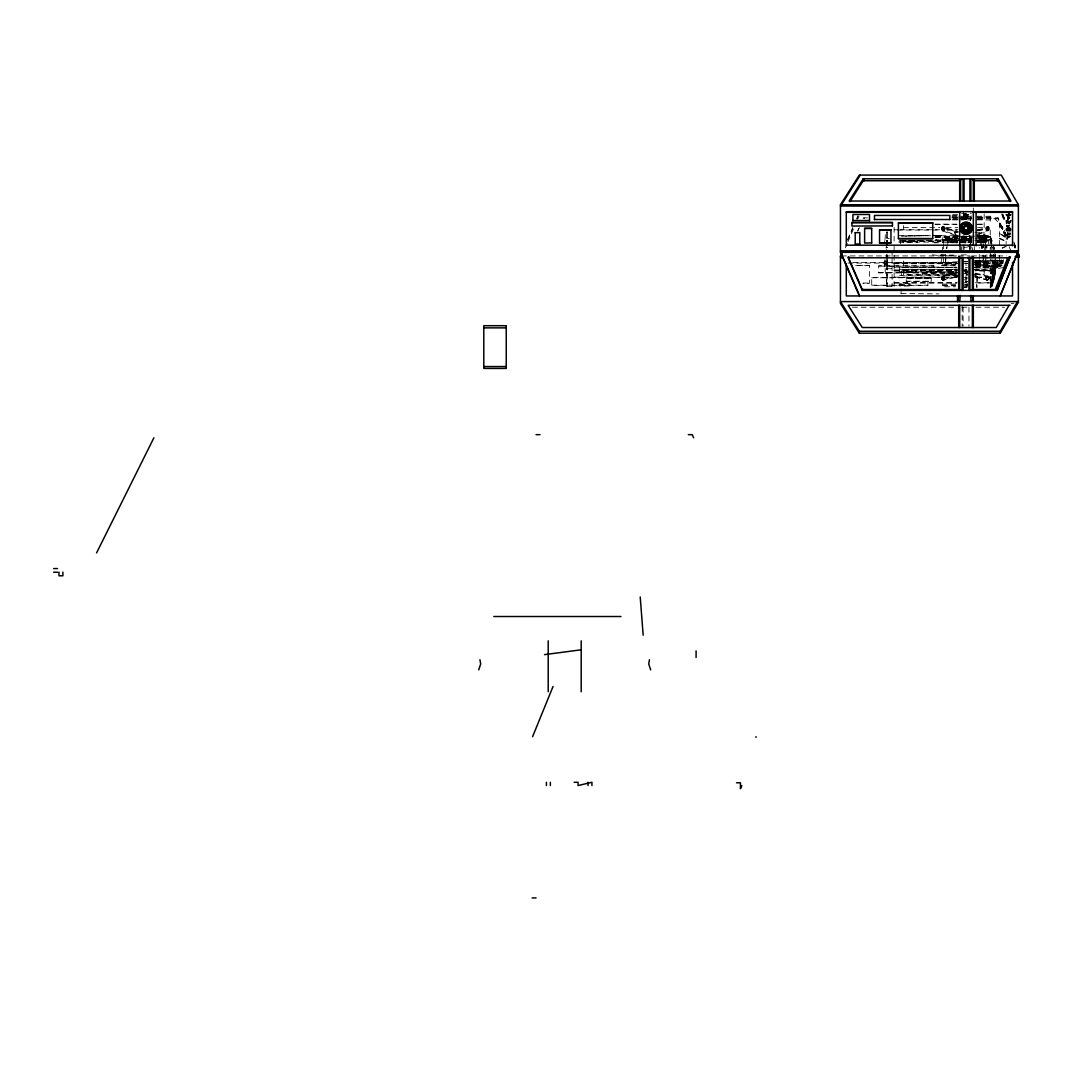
<?xml version="1.0" encoding="UTF-8"?>
<svg xmlns="http://www.w3.org/2000/svg" width="1073" height="1073" viewBox="0 0 1073 1073"><rect width="100%" height="100%" fill="white"/><g stroke="black" fill="none" stroke-linecap="round" stroke-linejoin="round"><path stroke-width="0.75" stroke-dasharray="5 3.75" d="M884.997 259.706L885.198 271.308L887.398 286.625L887.398 252.155M946.641 247.487L946.574 248.225L946.99 247.487M884.997 239.695L885.547 231.983M986.127 278.631C986.758 272.864 991.868 280.536 987.321 280.563C983.257 278.175 989.547 272.837 989.212 278.631M986.731 279.342C986.758 273.695 990.808 282.065 986.61 279.208M986.57 278.631L986.865 276.78M975.491 273.695L988.729 277.21L987.992 279.168L986.57 277.786M989.212 277.786L988.488 279.53L986.932 279.53M995.57 270.342L994.523 277.075L993.397 277.075L990.808 287.162L994.523 276.391L993.397 276.391L990.58 286.947M995.57 270.356L995.328 272.609A67.451 65.292 0 0 1 991.962 285.74M944.227 279.812C942.738 282.333 940.27 278.095 942.416 276.78M941.625 278.631C940.672 275.278 945.621 275.037 944.723 278.497M942.107 278.993L942.242 277.075A1.475 1.073 76.5 0 0 942.107 278.269L942.201 279.342M944.133 277.075L943.422 279.168L942.067 277.786M944.267 277.786L944.106 279.342M944.723 277.786L943.422 279.999L942.04 279.208M946.721 248.856L947.338 243.973M947.539 242.35L947.955 239.105L943.408 239.105L943.408 243.048M945.474 262.536L946.091 257.668M886.03 248.158L886.647 244.336M990.808 287.564L993.397 274.514L994.523 274.514L990.231 284.989L993.397 274.514M970.448 220.528L971.092 217.457M990.58 287.041L993.397 276.338L994.523 276.338L990.808 287.323M990.231 287.175L993.397 275.627L994.523 275.627L995.57 269.631L995.328 271.697A67.881 58.961 0 0 1 990.231 287.309L990.231 259.21M970.18 220.394L971.239 215.821M991.962 286.169L994.523 277.303L993.397 277.303M942.121 278.256L943.489 277.25L944.267 278.631M993.397 274.822L994.523 272.059L993.397 272.059L990.231 280.174L993.397 274.822L991.962 274.822L991.962 265.889L993.397 265.313L993.397 272.059M847.616 239.427L852.82 227.422M856.723 218.423L858.024 215.418M847.616 240.298L852.82 228.294M856.723 219.294L858.024 216.29M845.323 247.796L847.281 243.289M847.925 241.801L853.786 228.294M857.689 219.294L858.99 216.29M857.461 231.218L858.749 228.254M858.105 230.601L859.379 227.637M961.569 238.836L962.387 239.051L961.569 239.413M961.569 240.473L962.414 239.131M993.397 268.934L990.231 274.071L994.523 268.934L993.397 268.813L991.962 270.517L990.231 273.816L994.523 268.813M1002.262 260.94L999.486 264.562L999.486 253.832M970.394 240.526L968.289 242.552L968.289 238.447L970.394 236.422L970.394 240.526A5.741 5.553 0 0 0 970.971 239.185M999.486 263.757L1002.262 260.27M999.486 263.918L1002.262 260.417M979.273 241.13L983.123 241.17L986.852 236.704L983.123 242.35L979.273 242.35M999.486 261.839L1001.377 259.72M942.107 277.21L943.207 276.365L944.294 277.21M944.227 279.208L942.362 279.53M999.486 264.28L990.231 270.892L975.317 270.892M979.273 262.845L983.27 259.854M991.962 265.889L990.231 266.976L994.523 265.313M962.266 240.339L961.569 239.896M986.852 276.888L988.032 276.686M942.443 276.888L956.901 273.32M995.57 268.451L997.796 267.378L997.796 260.766L975.826 260.766M1002.262 248.373L1006.125 246.28L1006.125 248.239M977.53 230.266L983.753 228.147M977.771 230.816L983.981 228.71M977.369 234.035L988.246 230.346M977.61 234.598L985.376 231.956M966.599 269.927L963.581 270.772L966.599 270.812M963.581 271.201L966.599 270.369M965.083 271.657L968.101 270.812M963.581 273.803L966.599 272.971M977.972 237.71L984.759 237.71L990.231 236.368L976.966 236.261M942.818 276.096L956.808 272.73L878.747 272.582M943.422 279.584L955.855 276.593M943.529 280.174A2.079 1.516 76.5 0 0 944.294 276.968A2.079 1.516 76.5 0 0 941.692 277.277A2.079 1.516 76.5 0 0 943.529 280.174L955.963 277.183M958.162 235.242L954.742 236.033L958.162 236.033M958.162 239.145L954.742 239.145L954.742 232.278L958.162 231.513M995.57 262.805L1003.389 261.302M1003.389 267.512L995.57 269.015L975.639 269.175M942.818 276.686L943.985 276.888M959.678 218.369L963.085 218.369M966.116 285.431L967.511 285.096M957.612 261.745L941.343 262.536L956.74 262.536M955.976 264.307L941.343 265.018L955.574 265.018M934.02 242.78L971.749 242.739M974.888 238.327L979.273 238.246M947.955 240.754L957.505 240.607M959.101 240.58L971.83 240.379L943.395 240.379M974.888 240.339L979.273 240.258M961.435 213.286L971.387 213.286M968.101 216.317L963.581 215.069L968.101 214.587L963.581 214.587L968.101 215.888L963.581 216.317M952.77 214.828L957.693 214.828M963.581 214.801L968.101 214.801M952.046 215.204L960.281 215.204M968.101 215.888L963.581 215.888L968.101 217.618L963.581 216.37M952.113 216.25L957.089 216.25M958.752 216.25L970.341 216.25M976.966 216.25L990.231 216.25L995.167 219.107L1002.262 226.457L1006.125 234.705M952.113 217.135L970.998 217.215M976.966 217.135L990.231 217.215M963.581 217.403L968.101 217.403M952.878 217.685L970.998 217.685M977.583 217.685L984.169 217.685M867.547 217.886L863.242 217.886L863.242 218.758M951.885 217.832L958.001 217.886M958.565 217.832L970.877 218.369L969.925 217.886M977.57 217.886L998.145 217.886L1005.884 237.495M969.482 218.382L960.63 218.369L964.05 218.369M952.972 218.758L959.678 218.758M962.226 218.758L971.749 218.758M977.57 218.758L998.145 218.758L1006.098 238.917A30.969 15.76 0 0 0 999.486 232.935M952.878 219.576L970.998 219.576M977.583 219.576L984.169 219.576M961.354 219.67L969.482 219.402M952.113 219.844L957.813 219.978M958.752 219.844L970.341 219.844M976.966 219.844L990.231 219.978M934.757 224.15L941.343 224.15M942.993 224.15L957.813 224.15M977.583 224.15L984.169 224.15M935.549 224.351L957.089 224.351M976.966 224.351L985.255 224.351M903.453 227.503L939.693 227.503M946.279 227.503L957.813 227.503M977.583 227.503L984.169 227.503M894.117 229.783L898.785 229.783M900.341 229.783L939.693 229.783M946.279 229.783L957.813 229.783M977.583 229.783L984.169 229.783L984.169 212.628M897.43 230.024L930.573 230.024M932.236 230.024L940.525 230.024M947.151 230.024L957.089 230.024M976.966 230.024L985.255 230.024M886.647 232.144L887.398 232.144M954.742 232.278L958.162 232.278M974.941 232.291L984.021 232.291L984.021 242.726M932.263 235.416L941.209 235.416L935.24 235.953M954.742 235.349L958.162 235.349M979.273 235.295L986.852 235.295L986.852 248.252M935.24 235.564L941.209 235.564M977.208 235.497L987.026 235.577L977.208 235.953M899.201 235.711L930.693 235.711M932.263 235.805L957.223 235.711M977.114 235.711L988.716 235.711L988.716 237.079M935.549 236.368L974.767 236.154M935.669 236.436L960.536 236.436M962.186 236.436L970.475 236.436M977.114 236.436L988.716 236.436M935.549 236.623L957.089 236.623M958.752 236.623L970.341 236.623M976.966 236.623L990.231 236.623M934.757 237.227L970.998 237.227M976.966 237.146L990.231 237.227A67.451 65.292 0 0 1 991.962 241.398M985.993 237.334L986.852 237.334M886.647 237.495L887.398 237.495M886.647 237.71L887.398 237.71M935.683 237.522L960.335 237.71M961.354 237.737L973.426 237.71M954.326 238.126L956.351 238.126L956.351 242.163L954.326 242.163L954.273 237.602L945.246 237.602L945.246 239.507L954.273 239.507M961.354 237.965L969.482 237.965M979.273 238.112L983.123 238.112M945.246 238.38L971.83 238.34M886.647 238.434L889.356 238.434M949.042 238.582L952.234 238.582M954.326 238.582L956.351 238.582M961.837 238.595L964.801 238.595L964.801 240.593M979.273 238.474L985.349 238.474M945.246 238.729L957.036 238.81M966.813 238.635L971.561 238.635M966.813 238.823L971.561 238.823M985.483 238.903L985.162 236.57M951.188 239.386L959.959 239.386M979.273 239.279L983.123 239.279M960.952 239.507L971.776 239.507M971.776 239.842L935.549 239.842L971.776 240.164M983.27 240.272L985.349 240.272M886.647 240.54L887.398 240.54M943.395 240.513L971.695 240.459M979.273 240.553L983.123 240.553M884.38 240.728L884.635 241.962M957.103 240.62L898.879 240.647L898.879 242.874M958.766 240.62L971.695 240.821M977.034 240.62L988.649 240.62M902.366 240.942L940.82 240.942M943.395 241.049L966.263 241.049L966.263 239.842M898.879 241.21L917.469 241.21M957.478 241.063L952.529 241.063L952.529 242.431M959.128 241.063L971.749 241.13M977.302 241.063L983.123 241.17M886.647 241.291L887.398 241.345M902.366 241.532L940.82 241.532M949.042 241.613L952.234 241.613M952.529 241.599L960.778 241.599M960.992 241.546L971.749 241.519M977.302 241.599L982.251 241.599M952.529 241.894L960.778 241.894M960.992 241.894L971.695 241.894M977.302 241.894L983.123 241.733M977.972 242.176L984.021 242.176M898.879 242.31L917.469 242.31M961.153 242.35L971.749 242.35M947.955 242.592L957.505 242.592M959.101 242.592L971.83 242.592M977.302 242.431L982.251 242.431L982.251 241.063M984.759 242.646L979.273 242.646L979.273 234.893L985.483 234.893L985.349 251.136M985.349 246.844L986.852 246.87M886.647 247.206L887.398 247.206M886.647 247.367L887.398 247.367M986.852 247.327L985.993 246.87M886.647 254.985L887.398 254.985M961.354 254.985L969.482 254.797M994.523 255.092L993.397 255.092L993.397 256.541L991.962 254.757M886.647 255.186L887.398 255.186M841.42 255.924L956.62 255.924M958.283 255.924L969.979 255.924M971.642 255.924L1006.702 255.924M983.27 256.139L985.483 256.139M974.271 260.672L979.273 260.672M884.38 260.739L884.38 266.426M962.669 261.302L967.605 261.302M975.826 261.195L1003.389 261.195L1003.389 259.639M887.237 261.705L884.179 261.718L884.179 265.433L887.237 265.447M962.669 261.732L967.524 261.732M974.271 261.745L995.328 261.115A66.258 17.704 0 0 0 994.523 259.881M852.968 262.429L956.338 262.429M974.968 262.429L1002.745 262.429M974.445 262.536L983.27 262.536L979.273 261.745M894.117 262.791L957.089 262.791M975.317 262.791L1003.389 262.858L995.275 264.347L995.248 259.693M847.965 263.086L956.338 263.086M974.284 262.979L1002.745 263.086M962.669 263.287L967.605 263.287M975.826 263.287L997.796 263.287L995.57 264.36L1003.389 265.849L995.57 267.459L997.796 267.378M886.647 263.462L887.398 263.462M894.117 263.448L957.089 263.448M975.317 263.448L995.57 263.542L974.271 263.717M894.117 263.717L957.612 263.717M975.826 263.864L995.57 263.864M884.179 264.199L887.237 264.132M974.271 264.24L1001.753 264.307M995.57 264.857L997.796 264.857L995.57 263.784M974.727 265.018L983.27 265.018L979.273 264.24L979.273 254.14M975.639 265.42L995.57 265.42L995.275 264.347M941.343 265.541L955.855 265.541M975.209 265.541L983.27 265.541M869.452 265.675L854.966 265.353L869.452 265.353L869.452 283.352L863.014 283.352M878.747 266.117L933.872 266.117M975.826 266.399L995.57 266.399M894.117 266.614L884.38 266.761L884.38 260.39L887.237 260.39L887.237 266.761M956.164 267.164L894.117 267.164L957.089 267.298M974.284 267.164L990.231 267.164L975.317 267.298M903.453 267.566L956.164 267.566M974.284 267.566L1000.13 267.512M975.639 267.955L995.57 267.955M886.647 268.706L892.079 268.706M958.162 269.149L954.742 269.149L954.742 275.989L958.162 276.78M886.647 269.43L887.398 269.43M899.348 269.296L956.901 269.296M886.647 269.658L887.398 269.658L886.647 268.652M903.453 269.457L956.164 269.457M974.284 269.457L984.169 269.457M963.581 269.725L966.599 269.725M894.117 269.927L957.089 269.994M974.284 269.927L990.231 269.927M894.117 270.517L957.089 270.517M975.317 270.517L990.231 270.517L995.57 265.366L995.328 266.037A66.258 17.704 0 0 1 990.231 270.785L975.317 270.785M991.962 270.517L993.397 270.517L990.231 277.357L975.317 277.357M894.117 270.785L957.089 270.785M991.962 270.691L994.523 270.624L995.57 267.11L995.328 268.21A65.815 33.196 0 0 1 990.231 277.116L975.317 277.116M894.117 270.892L957.089 270.892M906.631 271.429L916.382 271.429M926.938 271.295L941.008 271.295M965.083 271.254L968.101 271.254M926.938 271.858L941.008 271.858M899.348 271.925L956.995 271.925M965.083 272.113L968.101 272.113M922.445 272.341L958.162 272.234M965.083 272.341L968.101 272.341M901.307 272.381L918.166 272.381M946.815 272.904L953.401 272.904M954.742 272.864L958.162 272.864L954.742 272.234M922.445 273.427L956.673 273.427M946.815 274.165L953.401 274.165M956.164 274.5L903.453 274.5L903.453 259.639M974.284 274.5L984.169 274.5L984.169 259.639M886.647 274.996L887.398 274.996M959.933 274.97L922.445 274.97L922.445 270.785M886.647 275.198L887.398 275.198M956.995 275.399L899.348 275.399L899.348 267.392M954.742 275.989L958.162 275.989M972.675 275.989L976.095 275.989L976.095 269.149M977.047 277.022L977.047 285.002M894.117 277.116L957.089 277.116M957.089 277.357L871.719 277.424L871.719 285.552L927.904 285.552L927.904 277.424M963.541 277.558L966.545 277.558M871.719 277.786L927.904 277.786M993.397 278.081L991.962 278.081L991.962 281.783L993.397 281.783M906.242 278.685L931.216 278.685M886.647 279.785L887.398 279.959M963.541 279.798L966.545 279.798M991.962 280.496L993.397 280.563M906.242 281.22L931.216 281.22M894.117 282.803L957.089 282.803M963.541 282.803L966.545 282.803M975.317 282.803L990.231 282.803A66.258 47.266 0 0 0 995.328 270.155L995.57 268.518L995.328 270.222A67.451 48.111 0 0 1 990.231 282.99L975.317 282.99M863.014 283.044L869.452 283.044M894.117 282.99L957.089 282.99M886.647 283.473L887.398 283.473M886.647 283.594L887.398 283.594M955.574 284.077L942.698 284.077L942.698 286.786L955.574 286.786M899.711 284.385L910.253 284.385M963.541 284.627L966.545 284.627M871.719 285.19L927.904 285.19M942.698 285.11L955.574 285.11M942.698 285.753L955.574 285.753M886.647 285.807L887.398 285.861M963.541 285.82L967.216 285.995M886.647 286.625L894.117 286.625M963.541 287.108L966.545 287.108M964.144 287.188L967.216 287.188M901.079 293.559L938.888 293.881M1011.088 303.511L1013.931 303.511M852.431 307.24L957.049 307.24M961.877 307.24L969.925 307.24M975.947 307.24L1004.543 307.24M941.329 254.838L955.976 256.179M932.222 254.824L943.824 256.139M966.116 274.876L967.511 275.198M998.695 260.296L1003.389 261.195M995.57 262.805L1003.389 264.307M983.163 243.665L983.27 247.581L979.273 246.803L979.273 248.064M983.27 261.262L979.273 260.484L986.852 264.253L986.852 254.744M975.585 273.105L988.032 276.096M974.981 276.593L987.415 279.584M974.874 277.183L987.321 280.174M963.581 213.339L968.101 214.587M963.581 213.768L968.101 215.016M996.817 260.068L1000.559 261.195M999.486 238.112L1006.125 241.13M999.486 238.716L1006.125 241.72M947.097 228.147L957.974 231.848M943.744 227.65L957.733 232.398M947.258 231.929L956.58 235.094M942.362 230.896L956.338 235.644M994.523 261.839L990.231 260.176L993.397 261.839L993.397 260.028M961.354 237.562L962.548 238.447A5.741 5.553 0 0 0 968.289 238.447M961.354 241.68L962.548 242.552L962.548 238.447M980.279 243.665L983.27 247.581M994.523 260.028L995.57 261.799M990.231 246.978L991.962 249.62M986.919 279.637L986.127 277.786M943.972 276.78L944.535 277.438M942.376 279.637L941.625 277.786M990.808 254.435L991.962 256.635M991.962 243.625A67.881 58.961 0 0 0 990.231 239.842L976.966 239.99L990.231 239.842L991.962 247.595L990.231 238.608L991.962 242.578M968.919 235.376L970.81 239.856M991.962 240.982L990.231 236.704L991.385 242.485M1002.812 213.97L1004.65 218.637M1013.837 241.948L1016.292 248.158M1002.812 214.841L1004.65 219.509M1013.837 242.806L1015.675 247.474M1001.833 213.943L1004.838 221.548M1013.837 244.389L1015.045 247.434M1001.833 214.815L1004.838 222.419M1013.837 245.261L1015.045 248.306M1009.157 246.683L1010.994 251.337M969.482 239.896L971.414 245.677M971.897 247.125L973.332 251.471M992.445 247.139L993.397 250.076M967.511 284.895L966.813 282.588M993.397 246.589L994.523 250.76M990.231 238.501L991.278 243.356M979.273 235.805L980.601 242.163M980.937 243.745L981.943 248.52M979.273 237.066L981.607 248.198M990.231 237.146L991.385 242.833M994.523 251.525L995.57 257.52M887.398 266.614L886.231 260.27M995.328 254.542L995.57 256.796M981.272 238.474L982.264 248.413M982.935 255.039L983.27 258.352M1006.125 241.331L1006.125 243.651M999.486 222.849L999.486 247.487M998.145 217.886L998.145 218.758M997.179 217.886L997.179 218.758M997.313 260.766L997.313 267.378M995.57 257.989L995.328 272.918A67.881 67.881 0 0 1 991.962 286.545M991.962 258.875L991.962 261.276M990.231 216.25L990.231 224.351M990.231 230.024L990.231 250.036M990.231 253.08L990.231 257.989M988.649 239.963L988.649 243.786M988.77 277.786L988.743 278.993M985.993 236.811L985.993 245.663M985.752 246.803L985.752 249.674M985.349 260.149L985.483 254.864L983.27 254.864L983.27 267.512M985.001 239.883L984.987 242.874M984.759 237.71L984.759 250.036M984.571 235.792L984.571 236.945L979.703 236.945L979.703 235.792M984.169 237.227L984.169 244.161M983.123 235.295L983.27 247.863M977.047 276.271L977.047 287.644M976.51 284.077L976.443 287.256M974.297 246.441L974.297 251.337M973.332 208.095L973.332 212.32M970.877 235.805L970.877 250.948M969.925 235.805L969.925 250.948M969.482 235.604L969.482 251.149M968.959 307.24L968.959 326.286M966.813 237.898L966.813 239.561M965.217 240.795L965.217 243.209M964.05 235.805L964.05 250.948M963.581 211.743L963.581 217.832M963.085 235.805L963.085 250.465M963.085 307.24L963.085 326.286M962.132 306.167L962.132 326.286M961.354 246.723L961.354 251.149M960.63 246.066L960.63 250.948M959.678 245.824L959.678 250.948M956.901 240.795L956.901 243.209M954.018 255.119L937.494 254.958M951.188 238.327L951.188 239.883M947.955 238.34L947.955 243.316M945.474 254.596L945.474 259.156M945.474 259.907L945.474 263.717M943.408 243.973L943.408 248.856M943.408 257.668L943.408 262.536M942.335 237.71L942.335 246.066M942.335 247.085L942.335 250.036M941.343 258.593L941.343 267.512M941.008 270.476L941.008 272.69M926.938 270.476L926.938 272.69M917.469 240.647L917.469 242.874M916.382 269.511L916.382 272.354M906.631 269.511L906.631 272.354M903.453 225.558L903.453 229.783M903.453 240.003L903.453 242.78M901.079 288.959L901.079 293.881M900.649 239.963L900.649 243.786M894.117 227.355L894.117 243.678M894.117 246.441L894.117 287.309M892.079 251.954L892.079 256.112M892.079 256.943L892.079 286.625M887.398 231.942L887.398 249.419M887.237 244.121L887.237 240.379L884.38 240.379L884.38 241.962M886.647 231.942L886.647 249.902M886.647 254.73L886.647 287.832M864.208 217.886L864.208 218.758M999.486 233.471A30.969 15.76 0 0 1 1006.125 239.453M999.486 223.492A31.372 30.299 0 0 1 1004.502 230.843M1005.106 232.184A31.372 30.299 0 0 1 1006.125 234.96M999.486 223.64A31.372 30.299 0 0 1 1004.502 230.99M1005.106 232.345A31.372 30.299 0 0 1 1006.125 235.121M966.907 284.546A5.741 5.553 0 0 1 965.418 284.734M965.418 273.642A5.741 5.553 0 0 1 966.907 273.83M966.907 279.986A5.741 5.553 0 0 1 965.418 280.174M965.418 269.068A5.741 5.553 0 0 1 966.907 269.256M966.907 275.868A5.741 5.553 0 0 1 965.418 276.069M965.418 264.964A5.741 5.553 0 0 1 966.907 265.152M984.585 242.793A1.998 1.234 0 0 1 983.458 240.902A1.998 1.234 0 0 1 986.744 240.902A1.998 1.234 0 0 1 985.618 242.793M974.995 273.454A2.079 1.516 -76.5 0 1 975.049 275.466M999.486 225.571A30.969 26.986 0 0 1 1006.125 235.805M967.055 281.636A1.864 1.797 0 0 1 965.633 281.823M965.633 278.336A1.864 1.797 0 0 1 967.055 278.511M999.486 225.88A30.969 26.986 0 0 1 1006.125 236.127M1004.502 246.763A30.433 7.873 0 0 1 1002.262 247.769M993.397 245.69A67.451 65.292 0 0 1 994.188 248.614M990.231 236.248A67.881 67.881 0 0 1 991.962 240.607M993.397 245.06A67.881 67.881 0 0 1 994.188 248.091M993.397 254.408A65.815 33.196 0 0 1 994.523 256.662M988.609 277.196A1.475 1.073 -76.5 0 1 988.743 278.269M967.055 281.434A1.864 1.797 0 0 1 965.633 281.609M965.633 278.122A1.864 1.797 0 0 1 967.055 278.309M967.712 285.566A6.156 5.942 0 0 1 966.116 285.767M966.116 273.883A6.156 5.942 0 0 1 967.712 274.084M967.712 285.968A6.156 5.942 0 0 1 966.116 286.169M966.116 274.286A6.156 5.942 0 0 1 967.712 274.487M970.971 241.479A5.741 5.553 0 0 1 970.394 242.806M969.482 236.114A5.741 5.553 0 0 1 970.971 238.595M970.73 238.769A7.511 7.256 0 0 1 961.663 239.923M969.174 246.321A7.511 7.256 0 0 1 963.474 247.045M957.518 235.577A2.079 1.475 -71.3 0 1 955.614 234.102A2.079 1.475 -71.3 0 1 957.612 231.728M967.363 281.636A7.511 7.256 0 0 1 965.418 281.877M965.418 267.365A7.511 7.256 0 0 1 967.363 267.606M967.363 277.531A7.511 7.256 0 0 1 965.418 277.773M965.418 263.247A7.511 7.256 0 0 1 967.363 263.502M956.338 276.338A2.079 1.516 76.5 0 1 956.432 272.85M927.89 235.631L901.602 236.127L927.89 235.631M952.234 238.099L949.042 238.099L949.042 242.096L952.234 242.096L952.234 238.099M940.82 240.406L902.366 240.406L902.366 242.082L940.82 242.082L940.82 240.406M887.398 263.69L886.647 263.69L887.398 263.69M933.872 265.755L878.747 265.755L878.747 272.944L933.872 272.944L933.872 265.755M1001.753 265.849L975.692 265.849L1001.753 265.97M918.166 270.168L901.307 270.168L901.307 275.077L918.166 275.077L918.166 270.168M953.401 271.442L946.815 271.442L946.815 275.613L953.401 275.613L953.401 271.442M931.216 278.497L906.242 278.497L906.242 281.408L931.216 281.408L931.216 278.497M910.253 283.54L899.711 283.54L899.711 286.048L910.253 286.048L910.253 283.54M988.488 279.704A2.079 1.516 -76.5 0 0 988.407 276.217A2.079 1.516 -76.5 0 0 986.127 278.497A2.079 1.516 -76.5 0 0 988.488 279.704M983.686 241.935A1.998 1.234 0 0 0 987.039 241.385A1.998 1.234 0 0 0 984.585 239.883A1.998 1.234 0 0 0 983.686 241.935"/><path stroke-width="1.5" d="M959.678 301.58L960.281 295.477M960.724 228.147L960.912 226.658L963.514 227.691L963.782 226.846L961.448 225.558L964.721 222.983L967.511 223.13L967.457 226.108C970.85 223.385 966.25 221.494 966.813 225.853M971.508 228.013L971.32 229.501L968.718 228.831L968.45 229.662L970.783 230.963C972.554 227.168 968.637 234.679 966.116 233.351L961.448 230.963L963.782 229.448L961.448 230.749L963.42 232.653L965.418 230.668L964.721 233.391L963.42 232.519M958.9 295.477L957.505 301.58L957.505 295.947M964.721 233.176L965.418 230.668M649.46 659.721L648.722 663.932L650.694 669.887M994.912 290.394L1007.762 257.815M995.878 290.394L1009.063 256.93L1009.063 257.802M997.179 290.381L1010.028 256.93L997.179 290.381L862.276 290.381L848.153 257.802L1010.028 257.802M532.584 736.695L553.038 686.492M960.912 227.02L961.448 225.41L963.782 226.846M841.755 252.933L840.454 255.924L840.454 303.511L859.325 333.193L1000.277 333.193L1018.384 302.224L1018.384 255.924L1019.35 255.924L1019.35 256.796L1015.045 256.796M841.755 253.791L840.454 256.796L841.42 256.796M741.845 785.557L740.424 788.682L740.424 782.78L736.521 782.78M96.57 552.917L153.908 437.771M1009.063 305.309L996.227 327.533L862.276 327.533L848.153 305.309L1010.028 305.309M1000.277 333.193L1000.277 331.249L1017.419 301.58L1018.384 302.224M478.719 669.887L480.691 663.932L479.939 659.721M967.457 226.108L968.812 223.653M963.42 232.868L964.775 230.4M1018.384 250.814L1000.277 295.84L1018.384 250.814L840.454 250.814M840.454 204.755L859.325 175.073L1001.243 175.073L1018.384 204.755L1018.384 251.471L1017.419 252.329L840.454 252.329L840.454 204.755L1018.384 204.755M841.42 204.755L860.291 175.073M863.242 178.802L849.105 201.027L1010.994 201.027L998.145 178.802L863.242 178.802L863.242 180.733L849.99 201.563M962.307 224.472L963.42 223.653L965.418 225.853L964.721 223.13L966.116 222.956M968.812 232.653L970.783 230.749L968.45 229.662M969.925 224.324L971.32 227.02L968.718 227.691L968.45 226.846L970.783 225.558L968.812 223.506M968.45 227.06L970.783 225.41M964.721 222.983L963.42 223.506M966.813 230.668L968.812 232.868L967.511 233.391L966.813 230.668L967.511 233.176M957.451 212.32L959.678 211.663L959.678 245.824M963.782 229.662L963.514 228.831L960.912 229.501L960.724 228.013M968.718 227.691L971.32 226.805M967.752 257.802L970.032 257.48M968.959 257.802L972.379 257.319L972.379 290.381M969.925 257.802L973.332 257.319L972.125 257.319M972.379 289.898L968.959 290.381L968.959 257.319M544.507 654.637L581.19 649.795M863.242 180.733L959.678 180.733M973.332 180.733L998.145 180.733L1010.189 201.563M840.454 206.029L1018.384 206.029M846.289 212.32L959.678 212.32M973.332 212.32L1012.55 212.32M874.468 219.509L949.873 219.509M852.901 220.542L869.492 220.542M851.935 222.621L892.454 222.621M898.396 223.01L932.719 223.01M892.454 225.907L851.935 226.041L851.935 222.487L892.454 222.487L892.454 226.041M864.623 228.455L871.678 228.455M879.538 229.971L890.939 229.971M855.208 232.734L859.781 232.586L859.781 244.108M898.396 238.555L932.719 238.555M879.538 242.833L890.939 242.833M871.678 242.914L864.623 243.061L864.623 228.321L871.678 228.321L871.678 243.061M859.781 243.96L855.208 244.108L855.208 232.586M846.289 245.181L1012.55 245.181M963.085 257.802L958.712 257.319L962.132 257.802M840.803 257.735L841.769 257.735M848.153 256.93L862.276 289.509L958.712 289.509M972.379 289.509L997.179 289.509M962.132 289.898L958.712 289.898L962.132 290.381L962.132 257.319M969.925 289.898L973.332 289.898L969.925 290.381L969.925 257.319M1018.384 301.58L840.454 301.58L859.325 331.249L859.325 333.193M483.789 327.869L506.241 327.869M859.325 331.249L1000.277 331.249M483.789 366.55L506.241 366.55M536.071 434.659L539.974 434.659M688.303 434.659L692.219 434.659L693.627 437.771M53.65 568.569L57.553 568.569M53.65 572.217L57.553 572.217M493.808 616.519L620.945 616.519M574.162 782.284L578.065 782.284L578.065 785.557L591.934 782.284L591.934 785.557M532.154 897.927L536.071 897.927M959.678 289.898L963.085 290.381L963.085 257.319M960.912 226.805L963.514 227.691M971.32 229.716L968.718 228.831M967.511 223.332L968.812 223.855M1018.384 206.687L1018.036 204.152M841.111 252.96L858.668 293.479M840.454 252.329L859.325 295.84L859.325 294.968M970.783 225.759L971.32 227.02M961.448 230.963L960.912 229.354L963.514 228.831M1017.512 251.27L1019.35 255.924M1017.512 252.142L1019.35 256.796M1016.842 252.866L1018.384 256.796M964.721 223.332L965.418 225.853M971.937 295.477L973.332 301.58L973.332 295.947M971.32 226.658L971.508 228.147M970.555 295.477L971.172 301.58M640.219 596.937L643.17 635.216M1017.419 301.58L1017.419 303.511M1012.55 245.824L1012.55 211.663L846.289 211.663L846.289 245.824M1012.55 262.429L1012.55 295.947L846.289 295.947L846.289 264.106M998.145 178.802L998.145 180.733M997.179 178.802L997.179 180.733M996.227 289.509L996.227 290.381M986.61 230.159C990.272 232.573 989.172 223.492 986.302 227.691A2.079 1.475 71.3 0 0 986.355 229.689M976.095 245.824L976.095 212.32L973.332 211.663L973.332 245.181M974.297 178.802L974.297 201.375M973.332 178.802L973.332 200.517M973.332 256.93L973.332 290.381M973.332 305.309L973.332 327.533M972.379 305.309L972.379 327.533M970.877 201.027L970.877 178.802L974.297 179.875L969.925 178.802L969.925 201.027M964.05 201.027L964.05 178.802L959.678 179.875L963.085 178.802L963.085 201.027M960.63 178.802L960.63 200.517M959.678 178.802L959.678 201.375M959.678 257.319L959.678 290.381M959.678 305.309L959.678 327.533M958.712 256.93L958.712 290.381M958.712 305.309L958.712 327.533M949.873 219.697L949.873 215.432L874.468 215.432L874.468 219.697M944.227 230.159C940.565 232.573 941.678 223.492 944.535 227.691A2.079 1.475 -71.3 0 1 944.495 229.689M869.492 220.716L869.492 214.479L852.901 214.479L852.901 220.716M864.208 178.802L864.208 180.733M863.242 289.509L863.242 290.381M862.276 289.509L862.276 290.381M849.105 256.93L849.105 257.802M755.996 736.695L755.996 737.446M696.082 650.895L696.082 657.427M588.031 782.284L588.031 785.557M581.19 640.822L581.19 691.75M550.355 782.284L550.355 785.557M548.209 640.822L548.209 691.75M546.439 782.284L546.439 785.557M62.878 572.137L62.878 575.785L58.961 575.785L58.961 572.137M959.866 230.507A5.741 5.553 0 0 1 959.866 227.637M963.044 223.264A6.156 5.942 0 0 1 972.245 227.892A6.156 5.942 0 0 1 964.01 233.994A6.156 5.942 0 0 1 961.77 224.203M986.597 228.147C987.951 233.445 989.869 224.472 986.597 228.147M942.121 228.147C943.247 233.431 945.514 224.472 942.121 228.147M1010.726 220.662L1009.277 223.586L1007.373 221.266L1006.648 223.586L1006.259 220.636L1007.802 220.662L1008.955 222.849L1010.726 220.662M1007.171 228.643C1004.69 229.904 1008.513 226.215 1009.827 228.066L1010.726 229.018L1007.171 228.643M1010.042 230.682L1007.078 230.91L1006.112 229.944L1010.726 229.944L1010.042 230.682M1009.841 215.458L1007.614 216.049L1006.192 214.6L1008.151 215.633L1008.781 213.138L1008.781 215.646L1010.726 214.6L1009.841 215.472M1009.465 217.846L1008.405 217.658L1007.775 219.885L1007.775 216.92L1009.465 217.846M932.719 222.862L898.396 222.862L898.396 238.702L932.719 238.702L932.719 222.862M1009.317 225.571L1006.715 226.068L1009.317 225.571M1009.371 229.179L1007.467 229.783L1009.371 229.179M890.939 229.823L879.538 229.823L879.538 242.967L890.939 242.967L890.939 229.823M1007.842 233.029L1007.332 235.51L1007.842 234.518L1009.921 234.518L1009.921 233.029L1009.398 234.021L1007.842 234.021L1007.842 233.029M1009.881 236.543L1007.279 236.543L1007.279 239.011L1007.788 237.039L1009.881 236.543M506.241 325.709L483.789 325.709L483.789 368.428L506.241 368.428L506.241 325.709M965.177 229.716A1.864 1.797 0 0 0 967.98 228.147A1.864 1.797 0 0 0 965.177 226.591A1.864 1.797 0 0 0 965.177 229.716M961.77 232.211A6.156 5.942 0 0 0 972.058 229.542A6.156 5.942 0 0 0 964.52 222.272A6.156 5.942 0 0 0 961.77 232.211"/></g></svg>
